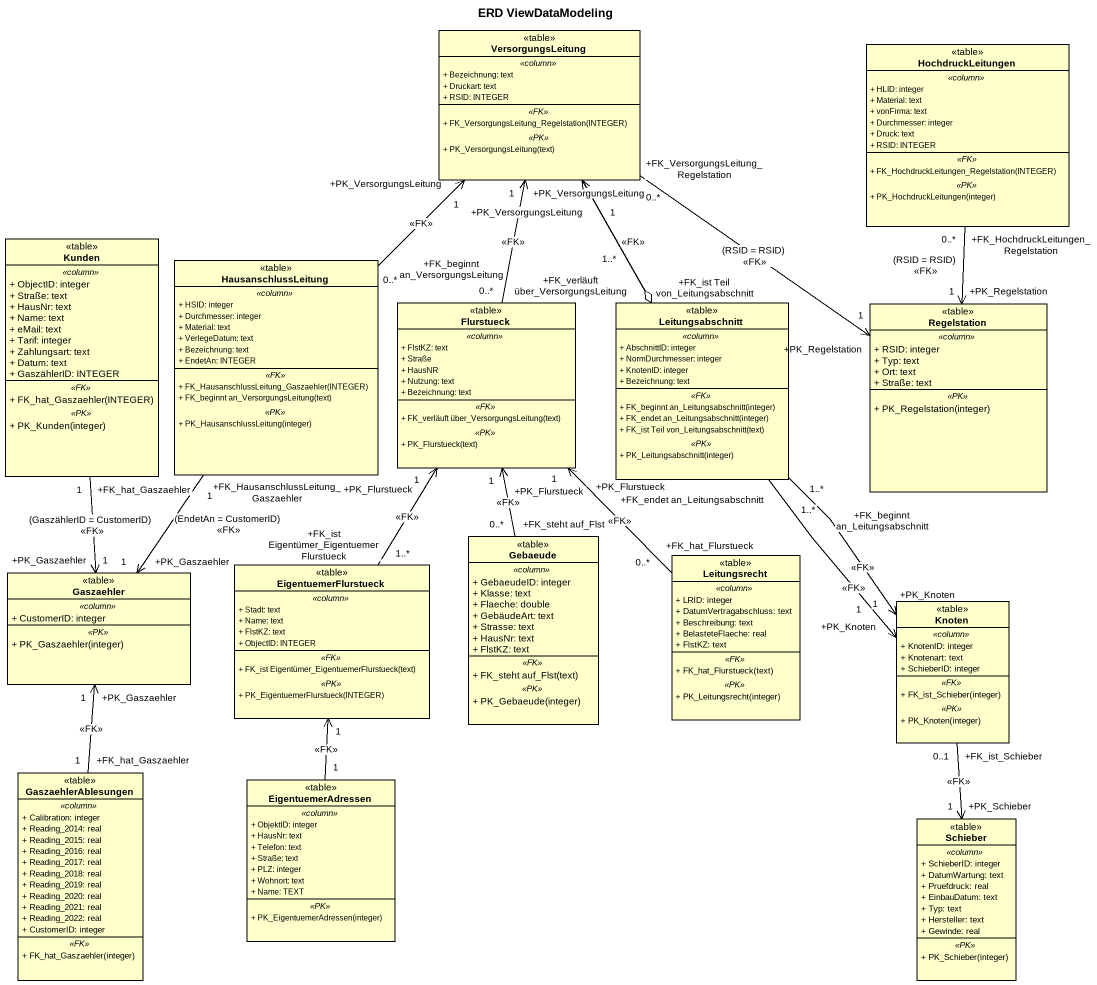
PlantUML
@startuml
title ERD ViewDataModeling
hide circle
hide empty members
skinparam classAttributeIconSize 0
class VersorgungsLeitung <<table>> {
  .. <<column>> ..
  + Bezeichnung: text
  + Druckart: text
  + RSID: INTEGER
  .. <<FK>> ..
  + FK_VersorgungsLeitung_Regelstation(INTEGER)
  .. <<PK>> ..
  + PK_VersorgungsLeitung(text)
}
class HochdruckLeitungen <<table>> {
  .. <<column>> ..
  + HLID: integer
  + Material: text
  + vonFirma: text
  + Durchmesser: integer
  + Druck: text
  + RSID: INTEGER
  .. <<FK>> ..
  + FK_HochdruckLeitungen_Regelstation(INTEGER)
  .. <<PK>> ..
  + PK_HochdruckLeitungen(integer)
}
class Kunden <<table>> {
  .. <<column>> ..
  + ObjectID: integer
  + Straße: text
  + HausNr: text
  + Name: text
  + eMail: text
  + Tarif: integer
  + Zahlungsart: text
  + Datum: text
  + GaszählerID: INTEGER
  .. <<FK>> ..
  + FK_hat_Gaszaehler(INTEGER)
  .. <<PK>> ..
  + PK_Kunden(integer)
}
class HausanschlussLeitung <<table>> {
  .. <<column>> ..
  + HSID: integer
  + Durchmesser: integer
  + Material: text
  + VerlegeDatum: text
  + Bezeichnung: text
  + EndetAn: INTEGER
  .. <<FK>> ..
  + FK_HausanschlussLeitung_Gaszaehler(INTEGER)
  + FK_beginnt an_VersorgungsLeitung(text)
  .. <<PK>> ..
  + PK_HausanschlussLeitung(integer)
}
class Flurstueck <<table>> {
  .. <<column>> ..
  + FlstKZ: text
  + Straße
  + HausNR
  + Nutzung: text
  + Bezeichnung: text
  .. <<FK>> ..
  + FK_verläuft über_VersorgungsLeitung(text)
  .. <<PK>> ..
  + PK_Flurstueck(text)
}
class Leitungsabschnitt <<table>> {
  .. <<column>> ..
  + AbschnittID: integer
  + NormDurchmesser: integer
  + KnotenID: integer
  + Bezeichnung: text
  .. <<FK>> ..
  + FK_beginnt an_Leitungsabschnitt(integer)
  + FK_endet an_Leitungsabschnitt(integer)
  + FK_ist Teil von_Leitungsabschnitt(text)
  .. <<PK>> ..
  + PK_Leitungsabschnitt(integer)
}
class Regelstation <<table>> {
  .. <<column>> ..
  + RSID: integer
  + Typ: text
  + Ort: text
  + Straße: text
  .. <<PK>> ..
  + PK_Regelstation(integer)
}
class Gebaeude <<table>> {
  .. <<column>> ..
  + GebaeudeID: integer
  + Klasse: text
  + Flaeche: double
  + GebäudeArt: text
  + Strasse: text
  + HausNr: text
  + FlstKZ: text
  .. <<FK>> ..
  + FK_steht auf_Flst(text)
  .. <<PK>> ..
  + PK_Gebaeude(integer)
}
class Leitungsrecht <<table>> {
  .. <<column>> ..
  + LRID: integer
  + DatumVertragabschluss: text
  + Beschreibung: text
  + BelasteteFlaeche: real
  + FlstKZ: text
  .. <<FK>> ..
  + FK_hat_Flurstueck(text)
  .. <<PK>> ..
  + PK_Leitungsrecht(integer)
}
class Gaszaehler <<table>> {
  .. <<column>> ..
  + CustomerID: integer
  .. <<PK>> ..
  + PK_Gaszaehler(integer)
}
class EigentuemerFlurstueck <<table>> {
  .. <<column>> ..
  + Stadt: text
  + Name: text
  + FlstKZ: text
  + ObjectID: INTEGER
  .. <<FK>> ..
  + FK_ist Eigentümer_EigentuemerFlurstueck(text)
  .. <<PK>> ..
  + PK_EigentuemerFlurstueck(INTEGER)
}
class Knoten <<table>> {
  .. <<column>> ..
  + KnotenID: integer
  + Knotenart: text
  + SchieberID: integer
  .. <<FK>> ..
  + FK_ist_Schieber(integer)
  .. <<PK>> ..
  + PK_Knoten(integer)
}
class GaszaehlerAblesungen <<table>> {
  .. <<column>> ..
  + Calibration: integer
  + Reading_2014: real
  + Reading_2015: real
  + Reading_2016: real
  + Reading_2017: real
  + Reading_2018: real
  + Reading_2019: real
  + Reading_2020: real
  + Reading_2021: real
  + Reading_2022: real
  + CustomerID: integer
  .. <<FK>> ..
  + FK_hat_Gaszaehler(integer)
}
class EigentuemerAdressen <<table>> {
  .. <<column>> ..
  + ObjektID: integer
  + HausNr: text
  + Telefon: text
  + Straße: text
  + PLZ: integer
  + Wohnort: text
  + Name: TEXT
  .. <<PK>> ..
  + PK_EigentuemerAdressen(integer)
}
class Schieber <<table>> {
  .. <<column>> ..
  + SchieberID: integer
  + DatumWartung: text
  + Pruefdruck: real
  + EinbauDatum: text
  + Typ: text
  + Hersteller: text
  + Gewinde: real
  .. <<PK>> ..
  + PK_Schieber(integer)
}
VersorgungsLeitung --o Leitungsabschnitt
VersorgungsLeitung "+FK_VersorgungsLeitung_Regelstation\n0..*" --> "+PK_Regelstation\n1" Regelstation : (RSID = RSID)\n<<FK>>
HochdruckLeitungen "+FK_HochdruckLeitungen_Regelstation\n0..*" --> "+PK_Regelstation\n1" Regelstation : (RSID = RSID)\n<<FK>>
Kunden "+FK_hat_Gaszaehler\n1" --> "+PK_Gaszaehler\n1" Gaszaehler : (GaszählerID = CustomerID)\n<<FK>>
HausanschlussLeitung "+FK_beginnt an_VersorgungsLeitung\n0..*" -up-> "+PK_VersorgungsLeitung\n1" VersorgungsLeitung : <<FK>>
HausanschlussLeitung "+FK_HausanschlussLeitung_Gaszaehler\n1" --> "+PK_Gaszaehler\n1" Gaszaehler : (EndetAn = CustomerID)\n<<FK>>
Flurstueck "+FK_verläuft über_VersorgungsLeitung\n0..*" -up-> "+PK_VersorgungsLeitung\n1" VersorgungsLeitung : <<FK>>
Leitungsabschnitt "+FK_ist Teil von_Leitungsabschnitt\n1..*" -up-> "+PK_VersorgungsLeitung\n1" VersorgungsLeitung : <<FK>>
Leitungsabschnitt "+FK_beginnt an_Leitungsabschnitt\n1..*" --> "+PK_Knoten\n1" Knoten : <<FK>>
Leitungsabschnitt "+FK_endet an_Leitungsabschnitt\n1..*" --> "+PK_Knoten\n1" Knoten : <<FK>>
Gebaeude "+FK_steht auf_Flst\n0..*" -up-> "+PK_Flurstueck\n1" Flurstueck : <<FK>>
Leitungsrecht "+FK_hat_Flurstueck\n0..*" -up-> "+PK_Flurstueck\n1" Flurstueck : <<FK>>
EigentuemerFlurstueck "+FK_ist Eigentümer_EigentuemerFlurstueck\n1..*" -up-> "+PK_Flurstueck\n1" Flurstueck : <<FK>>
Knoten "+FK_ist_Schieber\n0..1" --> "+PK_Schieber\n1" Schieber : <<FK>>
GaszaehlerAblesungen "+FK_hat_Gaszaehler\n1" -up-> "+PK_Gaszaehler\n1" Gaszaehler : <<FK>>
EigentuemerAdressen "1" -up-> "1" EigentuemerFlurstueck : <<FK>>
@enduml
